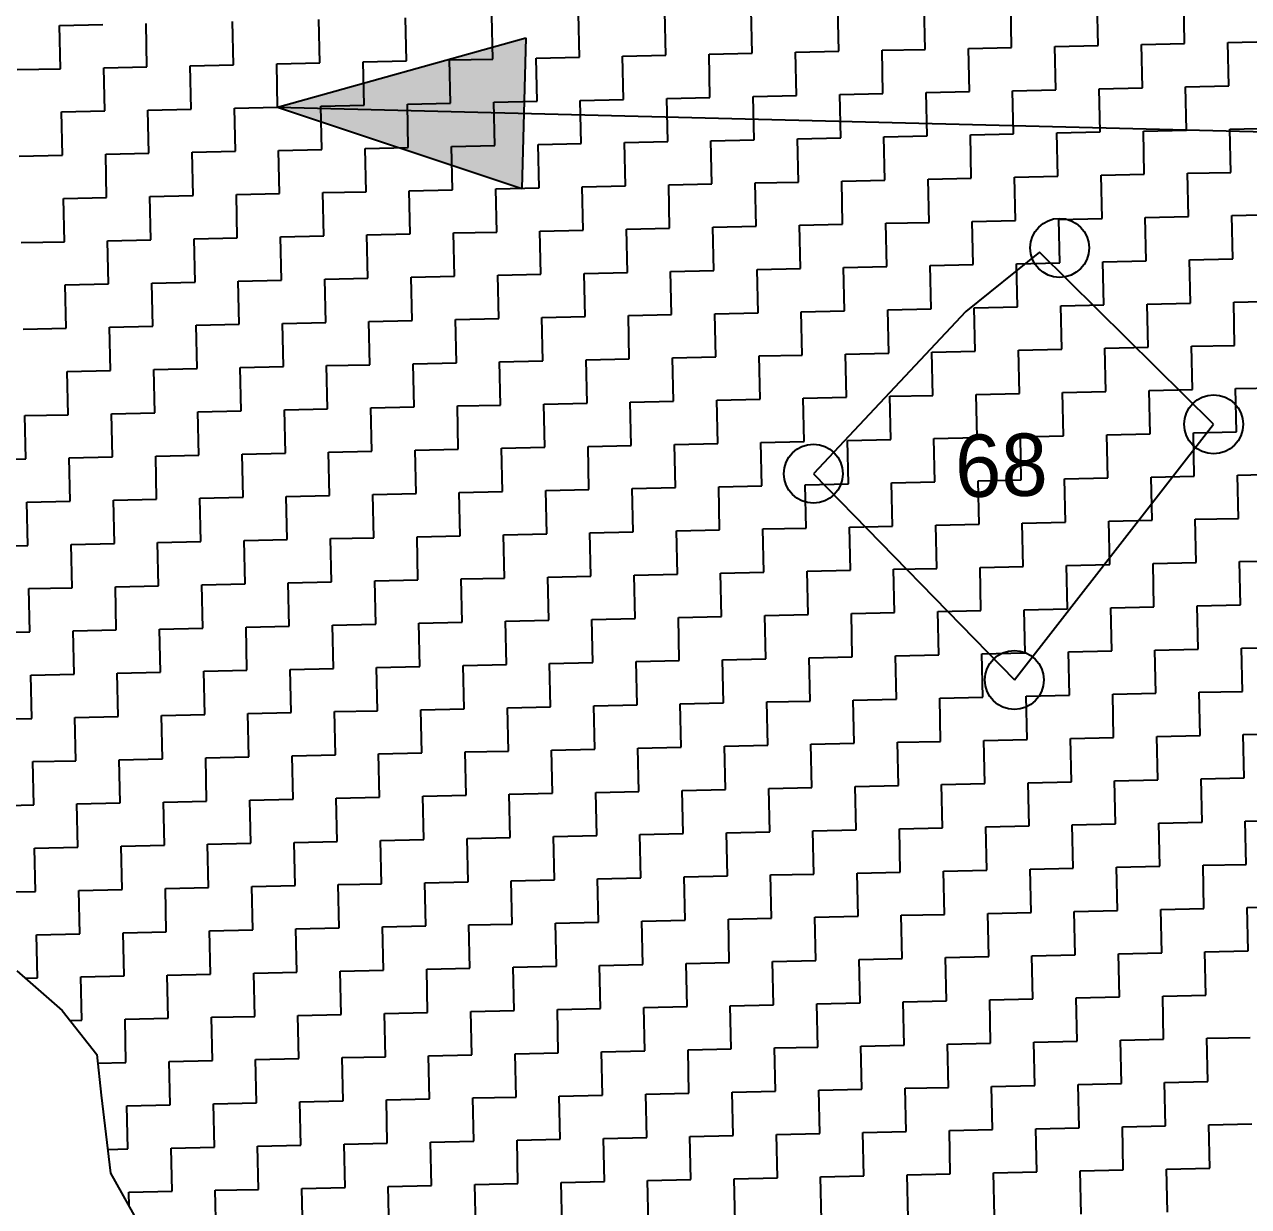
# Model space of a CAD drawing. Header units: metres. Extents: x 281463 to 283423, y 2096851 to 2099007.
# Drawn here: x 282361.3 to 282534.9, y 2097969.8 to 2098137.4 of the extents above; entities that cross this region are included whole.
import ezdxf
from ezdxf.enums import TextEntityAlignment as Align

# ---------------------------------------------------------------- set-up
doc = ezdxf.new("R2010")
doc.units = ezdxf.units.M
for name, color, linetype in [('POLY_HATCH', 12, 'Continuous'), ('POLY_PARCEL', 6, 'Continuous'), ('TEXT_PARCEL', 7, 'Continuous')]:
    doc.layers.add(name, color=color, linetype=linetype)
doc.styles.add('TEXT_MAP', font='')
doc.styles.get('TEXT_MAP').set_extended_font_data('Kruti Dev 050')

msp = doc.modelspace()

# ---------------------------------------------------------------- hatches: boundary and pattern name
h = msp.add_hatch(color=256)
h.paths.add_polyline_path([(282432.14, 2098124.76), (282432.41, 2098135.44), (282397.22, 2098125.64)])
h.paths.add_polyline_path([(282397.22, 2098125.64), (282431.87, 2098114.08), (282432.14, 2098124.76)])

# ---------------------------------------------------------------- linework, layer by layer
for points in [[(282397.22, 2098125.64), (282432.41, 2098135.44)], [(282432.41, 2098135.44), (282431.87, 2098114.08)], [(282397.22, 2098125.64), (282607.61, 2098120.36)], [(282397.22, 2098125.64), (282431.87, 2098114.08)]]:
    msp.add_lwpolyline(points)
for centre in [(282508.13, 2098105.68), (282529.98, 2098080.66), (282473.21, 2098073.66), (282501.71, 2098044.42)]:
    msp.add_circle(centre, 4.18)
at = {"layer": 'POLY_HATCH', "linetype": 'Continuous'}
for p, q in [((282476.8, 2098133.55), (282476.67, 2098139.68)), ((282489.07, 2098133.82), (282488.93, 2098139.96)), ((282501.33, 2098134.1), (282501.2, 2098140.23)), ((282513.6, 2098134.37), (282513.46, 2098140.5)), ((282525.86, 2098134.65), (282525.73, 2098140.78)), ((282390.95, 2098131.63), (282390.81, 2098137.76)), ((282403.21, 2098131.9), (282403.08, 2098138.04)), ((282415.48, 2098132.18), (282415.34, 2098138.31)), ((282427.74, 2098132.45), (282427.61, 2098138.59)), ((282440.01, 2098132.73), (282439.87, 2098138.86)), ((282452.27, 2098133), (282452.14, 2098139.13)), ((282464.54, 2098133.28), (282464.4, 2098139.41)), ((282366.28, 2098137.22), (282372.41, 2098137.35)), ((282366.42, 2098131.08), (282366.28, 2098137.22)), ((282378.68, 2098131.36), (282378.55, 2098137.49)), ((282507.47, 2098134.23), (282513.6, 2098134.37)), ((282519.73, 2098134.51), (282525.86, 2098134.65)), ((282519.87, 2098128.38), (282519.73, 2098134.51)), ((282532, 2098134.78), (282538.13, 2098134.92)), ((282532.13, 2098128.65), (282532, 2098134.78)), ((282433.88, 2098132.59), (282440.01, 2098132.73)), ((282434.01, 2098126.46), (282433.88, 2098132.59)), ((282446.14, 2098132.86), (282452.27, 2098133)), ((282446.28, 2098126.73), (282446.14, 2098132.86)), ((282458.41, 2098133.14), (282464.54, 2098133.28)), ((282458.54, 2098127.01), (282458.41, 2098133.14)), ((282470.67, 2098133.41), (282476.8, 2098133.55)), ((282470.81, 2098127.28), (282470.67, 2098133.41)), ((282482.94, 2098133.69), (282489.07, 2098133.82)), ((282483.07, 2098127.55), (282482.94, 2098133.69)), ((282495.2, 2098133.96), (282501.33, 2098134.1)), ((282495.34, 2098127.83), (282495.2, 2098133.96)), ((282507.6, 2098128.1), (282507.47, 2098134.23)), ((282360.29, 2098130.95), (282366.42, 2098131.08)), ((282372.55, 2098131.22), (282378.68, 2098131.36)), ((282372.69, 2098125.09), (282372.55, 2098131.22)), ((282384.82, 2098131.49), (282390.95, 2098131.63)), ((282384.95, 2098125.36), (282384.82, 2098131.49)), ((282397.08, 2098131.77), (282403.21, 2098131.9)), ((282397.22, 2098125.64), (282397.08, 2098131.77)), ((282409.35, 2098132.04), (282415.48, 2098132.18)), ((282409.48, 2098125.91), (282409.35, 2098132.04)), ((282421.61, 2098132.32), (282427.74, 2098132.45)), ((282421.75, 2098126.18), (282421.61, 2098132.32)), ((282476.94, 2098127.42), (282483.07, 2098127.55)), ((282477.08, 2098121.28), (282476.94, 2098127.42)), ((282489.21, 2098127.69), (282495.34, 2098127.83)), ((282489.34, 2098121.56), (282489.21, 2098127.69)), ((282501.47, 2098127.96), (282507.6, 2098128.1)), ((282501.61, 2098121.83), (282501.47, 2098127.96)), ((282513.74, 2098128.24), (282519.87, 2098128.38)), ((282513.87, 2098122.11), (282513.74, 2098128.24)), ((282526, 2098128.51), (282532.13, 2098128.65)), ((282526.14, 2098122.38), (282526, 2098128.51)), ((282391.09, 2098125.5), (282397.22, 2098125.64)), ((282403.35, 2098125.77), (282409.48, 2098125.91)), ((282403.49, 2098119.64), (282403.35, 2098125.77)), ((282415.62, 2098126.05), (282421.75, 2098126.18)), ((282415.75, 2098119.91), (282415.62, 2098126.05)), ((282427.88, 2098126.32), (282434.01, 2098126.46)), ((282428.02, 2098120.19), (282427.88, 2098126.32)), ((282440.15, 2098126.59), (282446.28, 2098126.73)), ((282440.28, 2098120.46), (282440.15, 2098126.59)), ((282452.41, 2098126.87), (282458.54, 2098127.01)), ((282452.55, 2098120.74), (282452.41, 2098126.87)), ((282464.68, 2098127.14), (282470.81, 2098127.28)), ((282464.81, 2098121.01), (282464.68, 2098127.14)), ((282366.56, 2098124.95), (282372.69, 2098125.09)), ((282366.69, 2098118.82), (282366.56, 2098124.95)), ((282378.82, 2098125.22), (282384.95, 2098125.36)), ((282378.96, 2098119.09), (282378.82, 2098125.22)), ((282391.22, 2098119.37), (282391.09, 2098125.5)), ((282507.74, 2098121.97), (282513.87, 2098122.11)), ((282520.01, 2098122.24), (282526.14, 2098122.38)), ((282520.14, 2098116.11), (282520.01, 2098122.24)), ((282532.27, 2098122.52), (282538.4, 2098122.65)), ((282532.41, 2098116.38), (282532.27, 2098122.52)), ((282434.15, 2098120.32), (282440.28, 2098120.46)), ((282446.42, 2098120.6), (282452.55, 2098120.74)), ((282446.55, 2098114.47), (282446.42, 2098120.6)), ((282458.68, 2098120.87), (282464.81, 2098121.01)), ((282458.82, 2098114.74), (282458.68, 2098120.87)), ((282470.95, 2098121.15), (282477.08, 2098121.28)), ((282471.08, 2098115.01), (282470.95, 2098121.15)), ((282483.21, 2098121.42), (282489.34, 2098121.56)), ((282483.35, 2098115.29), (282483.21, 2098121.42)), ((282495.48, 2098121.7), (282501.61, 2098121.83)), ((282495.61, 2098115.56), (282495.48, 2098121.7)), ((282507.88, 2098115.84), (282507.74, 2098121.97)), ((282360.56, 2098118.68), (282366.69, 2098118.82)), ((282372.83, 2098118.95), (282378.96, 2098119.09)), ((282372.96, 2098112.82), (282372.83, 2098118.95)), ((282385.09, 2098119.23), (282391.22, 2098119.37)), ((282385.23, 2098113.1), (282385.09, 2098119.23)), ((282397.36, 2098119.5), (282403.49, 2098119.64)), ((282397.49, 2098113.37), (282397.36, 2098119.5)), ((282409.62, 2098119.78), (282415.75, 2098119.91)), ((282409.76, 2098113.64), (282409.62, 2098119.78)), ((282421.89, 2098120.05), (282428.02, 2098120.19)), ((282422.02, 2098113.92), (282421.89, 2098120.05)), ((282434.29, 2098114.19), (282434.15, 2098120.32)), ((282477.22, 2098115.15), (282483.35, 2098115.29)), ((282489.48, 2098115.43), (282495.61, 2098115.56)), ((282489.62, 2098109.29), (282489.48, 2098115.43)), ((282501.75, 2098115.7), (282507.88, 2098115.84)), ((282501.88, 2098109.57), (282501.75, 2098115.7)), ((282514.01, 2098115.97), (282520.14, 2098116.11)), ((282514.15, 2098109.84), (282514.01, 2098115.97)), ((282526.28, 2098116.25), (282532.41, 2098116.38)), ((282526.41, 2098110.12), (282526.28, 2098116.25)), ((282403.63, 2098113.51), (282409.76, 2098113.64)), ((282403.76, 2098107.37), (282403.63, 2098113.51)), ((282415.89, 2098113.78), (282422.02, 2098113.92)), ((282416.03, 2098107.65), (282415.89, 2098113.78)), ((282428.16, 2098114.06), (282434.29, 2098114.19)), ((282428.29, 2098107.92), (282428.16, 2098114.06)), ((282440.42, 2098114.33), (282446.55, 2098114.47)), ((282440.56, 2098108.2), (282440.42, 2098114.33)), ((282452.69, 2098114.6), (282458.82, 2098114.74)), ((282452.82, 2098108.47), (282452.69, 2098114.6)), ((282464.95, 2098114.88), (282471.08, 2098115.01)), ((282465.09, 2098108.75), (282464.95, 2098114.88)), ((282477.35, 2098109.02), (282477.22, 2098115.15)), ((282366.83, 2098112.68), (282372.96, 2098112.82)), ((282366.97, 2098106.55), (282366.83, 2098112.68)), ((282379.09, 2098112.96), (282385.23, 2098113.1)), ((282379.23, 2098106.83), (282379.09, 2098112.96)), ((282391.36, 2098113.23), (282397.49, 2098113.37)), ((282391.5, 2098107.1), (282391.36, 2098113.23)), ((282520.28, 2098109.98), (282526.41, 2098110.12)), ((282520.42, 2098103.85), (282520.28, 2098109.98)), ((282532.55, 2098110.25), (282538.68, 2098110.39)), ((282532.68, 2098104.12), (282532.55, 2098110.25)), ((282446.69, 2098108.33), (282452.82, 2098108.47)), ((282446.83, 2098102.2), (282446.69, 2098108.33)), ((282458.95, 2098108.61), (282465.09, 2098108.75)), ((282459.09, 2098102.48), (282458.95, 2098108.61)), ((282471.22, 2098108.88), (282477.35, 2098109.02)), ((282471.36, 2098102.75), (282471.22, 2098108.88)), ((282483.49, 2098109.16), (282489.62, 2098109.29)), ((282483.62, 2098103.02), (282483.49, 2098109.16)), ((282495.75, 2098109.43), (282501.88, 2098109.57)), ((282495.89, 2098103.3), (282495.75, 2098109.43)), ((282508.02, 2098109.7), (282514.15, 2098109.84)), ((282508.15, 2098103.57), (282508.02, 2098109.7)), ((282360.83, 2098106.42), (282366.97, 2098106.55)), ((282373.1, 2098106.69), (282379.23, 2098106.83)), ((282373.24, 2098100.56), (282373.1, 2098106.69)), ((282385.36, 2098106.96), (282391.5, 2098107.1)), ((282385.5, 2098100.83), (282385.36, 2098106.96)), ((282397.63, 2098107.24), (282403.76, 2098107.37)), ((282397.77, 2098101.11), (282397.63, 2098107.24)), ((282409.89, 2098107.51), (282416.03, 2098107.65)), ((282410.03, 2098101.38), (282409.89, 2098107.51)), ((282422.16, 2098107.79), (282428.29, 2098107.92)), ((282422.3, 2098101.65), (282422.16, 2098107.79)), ((282434.42, 2098108.06), (282440.56, 2098108.2)), ((282434.56, 2098101.93), (282434.42, 2098108.06)), ((282477.49, 2098102.89), (282483.62, 2098103.02)), ((282489.75, 2098103.16), (282495.89, 2098103.3)), ((282489.89, 2098097.03), (282489.75, 2098103.16)), ((282502.02, 2098103.43), (282508.15, 2098103.57)), ((282502.16, 2098097.3), (282502.02, 2098103.43)), ((282514.28, 2098103.71), (282520.42, 2098103.85)), ((282514.42, 2098097.58), (282514.28, 2098103.71)), ((282526.55, 2098103.98), (282532.68, 2098104.12)), ((282526.69, 2098097.85), (282526.55, 2098103.98)), ((282403.9, 2098101.24), (282410.03, 2098101.38)), ((282416.16, 2098101.52), (282422.3, 2098101.65)), ((282416.3, 2098095.38), (282416.16, 2098101.52)), ((282428.43, 2098101.79), (282434.56, 2098101.93)), ((282428.57, 2098095.66), (282428.43, 2098101.79)), ((282440.69, 2098102.06), (282446.83, 2098102.2)), ((282440.83, 2098095.93), (282440.69, 2098102.06)), ((282452.96, 2098102.34), (282459.09, 2098102.48)), ((282453.1, 2098096.21), (282452.96, 2098102.34)), ((282465.22, 2098102.61), (282471.36, 2098102.75)), ((282465.36, 2098096.48), (282465.22, 2098102.61)), ((282477.63, 2098096.75), (282477.49, 2098102.89)), ((282367.1, 2098100.42), (282373.24, 2098100.56)), ((282367.24, 2098094.29), (282367.1, 2098100.42)), ((282379.37, 2098100.69), (282385.5, 2098100.83)), ((282379.51, 2098094.56), (282379.37, 2098100.69)), ((282391.63, 2098100.97), (282397.77, 2098101.11)), ((282391.77, 2098094.84), (282391.63, 2098100.97)), ((282404.04, 2098095.11), (282403.9, 2098101.24)), ((282520.55, 2098097.71), (282526.69, 2098097.85)), ((282532.82, 2098097.99), (282538.95, 2098098.12)), ((282532.96, 2098091.85), (282532.82, 2098097.99)), ((282446.96, 2098096.07), (282453.1, 2098096.21)), ((282447.1, 2098089.94), (282446.96, 2098096.07)), ((282459.23, 2098096.34), (282465.36, 2098096.48)), ((282459.37, 2098090.21), (282459.23, 2098096.34)), ((282471.49, 2098096.62), (282477.63, 2098096.75)), ((282471.63, 2098090.48), (282471.49, 2098096.62)), ((282483.76, 2098096.89), (282489.89, 2098097.03)), ((282483.9, 2098090.76), (282483.76, 2098096.89)), ((282496.02, 2098097.17), (282502.16, 2098097.3)), ((282496.16, 2098091.03), (282496.02, 2098097.17)), ((282508.29, 2098097.44), (282514.42, 2098097.58)), ((282508.43, 2098091.31), (282508.29, 2098097.44)), ((282520.69, 2098091.58), (282520.55, 2098097.71)), ((282373.37, 2098094.42), (282379.51, 2098094.56)), ((282373.51, 2098088.29), (282373.37, 2098094.42)), ((282385.64, 2098094.7), (282391.77, 2098094.84)), ((282385.78, 2098088.57), (282385.64, 2098094.7)), ((282397.9, 2098094.97), (282404.04, 2098095.11)), ((282398.04, 2098088.84), (282397.9, 2098094.97)), ((282410.17, 2098095.25), (282416.3, 2098095.38)), ((282410.31, 2098089.11), (282410.17, 2098095.25)), ((282422.43, 2098095.52), (282428.57, 2098095.66)), ((282422.57, 2098089.39), (282422.43, 2098095.52)), ((282434.7, 2098095.79), (282440.83, 2098095.93)), ((282434.84, 2098089.66), (282434.7, 2098095.79)), ((282361.11, 2098094.15), (282367.24, 2098094.29)), ((282490.03, 2098090.9), (282496.16, 2098091.03)), ((282490.17, 2098084.76), (282490.03, 2098090.9)), ((282502.29, 2098091.17), (282508.43, 2098091.31)), ((282502.43, 2098085.04), (282502.29, 2098091.17)), ((282514.56, 2098091.44), (282520.69, 2098091.58)), ((282514.7, 2098085.31), (282514.56, 2098091.44)), ((282526.82, 2098091.72), (282532.96, 2098091.85)), ((282526.96, 2098085.59), (282526.82, 2098091.72)), ((282416.44, 2098089.25), (282422.57, 2098089.39)), ((282416.58, 2098083.12), (282416.44, 2098089.25)), ((282428.7, 2098089.53), (282434.84, 2098089.66)), ((282428.84, 2098083.39), (282428.7, 2098089.53)), ((282440.97, 2098089.8), (282447.1, 2098089.94)), ((282441.11, 2098083.67), (282440.97, 2098089.8)), ((282453.23, 2098090.07), (282459.37, 2098090.21)), ((282453.37, 2098083.94), (282453.23, 2098090.07)), ((282465.5, 2098090.35), (282471.63, 2098090.48)), ((282465.64, 2098084.21), (282465.5, 2098090.35)), ((282477.76, 2098090.62), (282483.9, 2098090.76)), ((282477.9, 2098084.49), (282477.76, 2098090.62)), ((282367.38, 2098088.15), (282373.51, 2098088.29)), ((282367.52, 2098082.02), (282367.38, 2098088.15)), ((282379.64, 2098088.43), (282385.78, 2098088.57)), ((282379.78, 2098082.3), (282379.64, 2098088.43)), ((282391.91, 2098088.7), (282398.04, 2098088.84)), ((282392.05, 2098082.57), (282391.91, 2098088.7)), ((282404.17, 2098088.98), (282410.31, 2098089.11)), ((282404.31, 2098082.84), (282404.17, 2098088.98)), ((282533.09, 2098085.72), (282539.23, 2098085.86)), ((282533.23, 2098079.59), (282533.09, 2098085.72)), ((282447.24, 2098083.8), (282453.37, 2098083.94)), ((282459.5, 2098084.08), (282465.64, 2098084.21)), ((282459.64, 2098077.95), (282459.5, 2098084.08)), ((282471.77, 2098084.35), (282477.9, 2098084.49)), ((282471.91, 2098078.22), (282471.77, 2098084.35)), ((282484.03, 2098084.63), (282490.17, 2098084.76)), ((282484.17, 2098078.49), (282484.03, 2098084.63)), ((282496.3, 2098084.9), (282502.43, 2098085.04)), ((282496.44, 2098078.77), (282496.3, 2098084.9)), ((282508.56, 2098085.17), (282514.7, 2098085.31)), ((282508.7, 2098079.04), (282508.56, 2098085.17)), ((282520.83, 2098085.45), (282526.96, 2098085.59)), ((282520.97, 2098079.32), (282520.83, 2098085.45)), ((282373.65, 2098082.16), (282379.78, 2098082.3)), ((282385.91, 2098082.43), (282392.05, 2098082.57)), ((282386.05, 2098076.3), (282385.91, 2098082.43)), ((282398.18, 2098082.71), (282404.31, 2098082.84)), ((282398.31, 2098076.57), (282398.18, 2098082.71)), ((282410.44, 2098082.98), (282416.58, 2098083.12)), ((282410.58, 2098076.85), (282410.44, 2098082.98)), ((282422.71, 2098083.26), (282428.84, 2098083.39)), ((282422.84, 2098077.12), (282422.71, 2098083.26)), ((282434.97, 2098083.53), (282441.11, 2098083.67)), ((282435.11, 2098077.4), (282434.97, 2098083.53)), ((282447.38, 2098077.67), (282447.24, 2098083.8)), ((282361.38, 2098081.89), (282367.52, 2098082.02)), ((282361.52, 2098075.75), (282361.38, 2098081.89)), ((282373.78, 2098076.03), (282373.65, 2098082.16)), ((282490.3, 2098078.63), (282496.44, 2098078.77)), ((282502.57, 2098078.9), (282508.7, 2098079.04)), ((282502.7, 2098072.77), (282502.57, 2098078.9)), ((282514.83, 2098079.18), (282520.97, 2098079.32)), ((282514.97, 2098073.05), (282514.83, 2098079.18)), ((282527.1, 2098079.45), (282533.23, 2098079.59)), ((282527.23, 2098073.32), (282527.1, 2098079.45)), ((282416.71, 2098076.99), (282422.84, 2098077.12)), ((282416.85, 2098070.85), (282416.71, 2098076.99)), ((282428.98, 2098077.26), (282435.11, 2098077.4)), ((282429.11, 2098071.13), (282428.98, 2098077.26)), ((282441.24, 2098077.53), (282447.38, 2098077.67)), ((282441.38, 2098071.4), (282441.24, 2098077.53)), ((282453.51, 2098077.81), (282459.64, 2098077.95)), ((282453.64, 2098071.68), (282453.51, 2098077.81)), ((282465.77, 2098078.08), (282471.91, 2098078.22)), ((282465.91, 2098071.95), (282465.77, 2098078.08)), ((282478.04, 2098078.36), (282484.17, 2098078.49)), ((282478.17, 2098072.22), (282478.04, 2098078.36)), ((282490.44, 2098072.5), (282490.3, 2098078.63)), ((282355.39, 2098075.62), (282361.52, 2098075.75)), ((282367.65, 2098075.89), (282373.78, 2098076.03)), ((282367.79, 2098069.76), (282367.65, 2098075.89)), ((282379.92, 2098076.16), (282386.05, 2098076.3)), ((282380.05, 2098070.03), (282379.92, 2098076.16)), ((282392.18, 2098076.44), (282398.31, 2098076.57)), ((282392.32, 2098070.31), (282392.18, 2098076.44)), ((282404.45, 2098076.71), (282410.58, 2098076.85)), ((282404.58, 2098070.58), (282404.45, 2098076.71)), ((282533.37, 2098073.46), (282539.5, 2098073.59)), ((282459.78, 2098071.81), (282465.91, 2098071.95)), ((282459.91, 2098065.68), (282459.78, 2098071.81)), ((282472.04, 2098072.09), (282478.17, 2098072.22)), ((282472.18, 2098065.95), (282472.04, 2098072.09)), ((282484.31, 2098072.36), (282490.44, 2098072.5)), ((282484.44, 2098066.23), (282484.31, 2098072.36)), ((282496.57, 2098072.63), (282502.7, 2098072.77)), ((282496.71, 2098066.5), (282496.57, 2098072.63)), ((282508.84, 2098072.91), (282514.97, 2098073.05)), ((282508.97, 2098066.78), (282508.84, 2098072.91)), ((282521.1, 2098073.18), (282527.23, 2098073.32)), ((282521.24, 2098067.05), (282521.1, 2098073.18)), ((282533.5, 2098067.32), (282533.37, 2098073.46)), ((282373.92, 2098069.89), (282380.05, 2098070.03)), ((282386.19, 2098070.17), (282392.32, 2098070.31)), ((282386.32, 2098064.04), (282386.19, 2098070.17)), ((282398.45, 2098070.44), (282404.58, 2098070.58)), ((282398.59, 2098064.31), (282398.45, 2098070.44)), ((282410.72, 2098070.72), (282416.85, 2098070.85)), ((282410.85, 2098064.58), (282410.72, 2098070.72)), ((282422.98, 2098070.99), (282429.11, 2098071.13)), ((282423.12, 2098064.86), (282422.98, 2098070.99)), ((282435.25, 2098071.26), (282441.38, 2098071.4)), ((282435.38, 2098065.13), (282435.25, 2098071.26)), ((282447.51, 2098071.54), (282453.64, 2098071.68)), ((282447.65, 2098065.41), (282447.51, 2098071.54)), ((282361.66, 2098069.62), (282367.79, 2098069.76)), ((282361.79, 2098063.49), (282361.66, 2098069.62)), ((282374.06, 2098063.76), (282373.92, 2098069.89)), ((282502.84, 2098066.64), (282508.97, 2098066.78)), ((282502.98, 2098060.51), (282502.84, 2098066.64)), ((282515.11, 2098066.91), (282521.24, 2098067.05)), ((282515.24, 2098060.78), (282515.11, 2098066.91)), ((282527.37, 2098067.19), (282533.5, 2098067.32)), ((282527.51, 2098061.06), (282527.37, 2098067.19)), ((282416.99, 2098064.72), (282423.12, 2098064.86)), ((282429.25, 2098065), (282435.38, 2098065.13)), ((282429.39, 2098058.86), (282429.25, 2098065)), ((282441.52, 2098065.27), (282447.65, 2098065.41)), ((282441.65, 2098059.14), (282441.52, 2098065.27)), ((282453.78, 2098065.54), (282459.91, 2098065.68)), ((282453.92, 2098059.41), (282453.78, 2098065.54)), ((282466.05, 2098065.82), (282472.18, 2098065.95)), ((282466.18, 2098059.68), (282466.05, 2098065.82)), ((282478.31, 2098066.09), (282484.44, 2098066.23)), ((282478.45, 2098059.96), (282478.31, 2098066.09)), ((282490.58, 2098066.37), (282496.71, 2098066.5)), ((282490.71, 2098060.23), (282490.58, 2098066.37)), ((282355.66, 2098063.35), (282361.79, 2098063.49)), ((282367.93, 2098063.62), (282374.06, 2098063.76)), ((282368.06, 2098057.49), (282367.93, 2098063.62)), ((282380.19, 2098063.9), (282386.32, 2098064.04)), ((282380.33, 2098057.77), (282380.19, 2098063.9)), ((282392.46, 2098064.17), (282398.59, 2098064.31)), ((282392.59, 2098058.04), (282392.46, 2098064.17)), ((282404.72, 2098064.45), (282410.85, 2098064.58)), ((282404.86, 2098058.31), (282404.72, 2098064.45)), ((282417.12, 2098058.59), (282416.99, 2098064.72)), ((282460.05, 2098059.55), (282466.18, 2098059.68)), ((282472.32, 2098059.82), (282478.45, 2098059.96)), ((282472.45, 2098053.69), (282472.32, 2098059.82)), ((282484.58, 2098060.1), (282490.71, 2098060.23)), ((282484.72, 2098053.96), (282484.58, 2098060.1)), ((282496.85, 2098060.37), (282502.98, 2098060.51)), ((282496.98, 2098054.24), (282496.85, 2098060.37)), ((282509.11, 2098060.64), (282515.24, 2098060.78)), ((282509.25, 2098054.51), (282509.11, 2098060.64)), ((282521.38, 2098060.92), (282527.51, 2098061.06)), ((282521.51, 2098054.79), (282521.38, 2098060.92)), ((282533.64, 2098061.19), (282539.77, 2098061.33)), ((282533.78, 2098055.06), (282533.64, 2098061.19)), ((282386.46, 2098057.9), (282392.59, 2098058.04)), ((282386.6, 2098051.77), (282386.46, 2098057.9)), ((282398.73, 2098058.18), (282404.86, 2098058.31)), ((282398.86, 2098052.04), (282398.73, 2098058.18)), ((282410.99, 2098058.45), (282417.12, 2098058.59)), ((282411.13, 2098052.32), (282410.99, 2098058.45)), ((282423.26, 2098058.73), (282429.39, 2098058.86)), ((282423.39, 2098052.59), (282423.26, 2098058.73)), ((282435.52, 2098059), (282441.65, 2098059.14)), ((282435.66, 2098052.87), (282435.52, 2098059)), ((282447.79, 2098059.27), (282453.92, 2098059.41)), ((282447.92, 2098053.14), (282447.79, 2098059.27)), ((282460.19, 2098053.42), (282460.05, 2098059.55)), ((282361.93, 2098057.36), (282368.06, 2098057.49)), ((282362.07, 2098051.22), (282361.93, 2098057.36)), ((282374.2, 2098057.63), (282380.33, 2098057.77)), ((282374.33, 2098051.5), (282374.2, 2098057.63)), ((282503.12, 2098054.37), (282509.25, 2098054.51)), ((282515.38, 2098054.65), (282521.51, 2098054.79)), ((282515.52, 2098048.52), (282515.38, 2098054.65)), ((282527.65, 2098054.92), (282533.78, 2098055.06)), ((282527.78, 2098048.79), (282527.65, 2098054.92)), ((282429.53, 2098052.73), (282435.66, 2098052.87)), ((282429.66, 2098046.6), (282429.53, 2098052.73)), ((282441.79, 2098053), (282447.92, 2098053.14)), ((282441.93, 2098046.87), (282441.79, 2098053)), ((282454.06, 2098053.28), (282460.19, 2098053.42)), ((282454.19, 2098047.15), (282454.06, 2098053.28)), ((282466.32, 2098053.55), (282472.45, 2098053.69)), ((282466.46, 2098047.42), (282466.32, 2098053.55)), ((282478.59, 2098053.83), (282484.72, 2098053.96)), ((282478.72, 2098047.69), (282478.59, 2098053.83)), ((282490.85, 2098054.1), (282496.98, 2098054.24)), ((282490.99, 2098047.97), (282490.85, 2098054.1)), ((282503.25, 2098048.24), (282503.12, 2098054.37)), ((282355.94, 2098051.09), (282362.07, 2098051.22)), ((282368.2, 2098051.36), (282374.33, 2098051.5)), ((282368.34, 2098045.23), (282368.2, 2098051.36)), ((282380.47, 2098051.63), (282386.6, 2098051.77)), ((282380.6, 2098045.5), (282380.47, 2098051.63)), ((282392.73, 2098051.91), (282398.86, 2098052.04)), ((282392.87, 2098045.78), (282392.73, 2098051.91)), ((282405, 2098052.18), (282411.13, 2098052.32)), ((282405.13, 2098046.05), (282405, 2098052.18)), ((282417.26, 2098052.46), (282423.39, 2098052.59)), ((282417.4, 2098046.32), (282417.26, 2098052.46)), ((282472.59, 2098047.56), (282478.72, 2098047.69)), ((282472.73, 2098041.42), (282472.59, 2098047.56)), ((282484.86, 2098047.83), (282490.99, 2098047.97)), ((282484.99, 2098041.7), (282484.86, 2098047.83)), ((282497.12, 2098048.1), (282503.25, 2098048.24)), ((282497.26, 2098041.97), (282497.12, 2098048.1)), ((282509.39, 2098048.38), (282515.52, 2098048.52)), ((282509.52, 2098042.25), (282509.39, 2098048.38)), ((282521.65, 2098048.65), (282527.78, 2098048.79)), ((282521.79, 2098042.52), (282521.65, 2098048.65)), ((282533.92, 2098048.93), (282540.05, 2098049.06)), ((282534.05, 2098042.79), (282533.92, 2098048.93)), ((282386.73, 2098045.64), (282392.87, 2098045.78)), ((282399, 2098045.91), (282405.13, 2098046.05)), ((282399.14, 2098039.78), (282399, 2098045.91)), ((282411.26, 2098046.19), (282417.4, 2098046.32)), ((282411.4, 2098040.05), (282411.26, 2098046.19)), ((282423.53, 2098046.46), (282429.66, 2098046.6)), ((282423.67, 2098040.33), (282423.53, 2098046.46)), ((282435.8, 2098046.73), (282441.93, 2098046.87)), ((282435.93, 2098040.6), (282435.8, 2098046.73)), ((282448.06, 2098047.01), (282454.19, 2098047.15)), ((282448.2, 2098040.88), (282448.06, 2098047.01)), ((282460.33, 2098047.28), (282466.46, 2098047.42)), ((282460.46, 2098041.15), (282460.33, 2098047.28)), ((282362.2, 2098045.09), (282368.34, 2098045.23)), ((282362.34, 2098038.96), (282362.2, 2098045.09)), ((282374.47, 2098045.36), (282380.6, 2098045.5)), ((282374.61, 2098039.23), (282374.47, 2098045.36)), ((282386.87, 2098039.51), (282386.73, 2098045.64)), ((282503.39, 2098042.11), (282509.52, 2098042.25)), ((282515.66, 2098042.38), (282521.79, 2098042.52)), ((282515.79, 2098036.25), (282515.66, 2098042.38)), ((282527.92, 2098042.66), (282534.05, 2098042.79)), ((282528.06, 2098036.52), (282527.92, 2098042.66)), ((282429.8, 2098040.46), (282435.93, 2098040.6)), ((282442.06, 2098040.74), (282448.2, 2098040.88)), ((282442.2, 2098034.61), (282442.06, 2098040.74)), ((282454.33, 2098041.01), (282460.46, 2098041.15)), ((282454.47, 2098034.88), (282454.33, 2098041.01)), ((282466.59, 2098041.29), (282472.73, 2098041.42)), ((282466.73, 2098035.15), (282466.59, 2098041.29)), ((282478.86, 2098041.56), (282484.99, 2098041.7)), ((282479, 2098035.43), (282478.86, 2098041.56)), ((282491.12, 2098041.84), (282497.26, 2098041.97)), ((282491.26, 2098035.7), (282491.12, 2098041.84)), ((282503.53, 2098035.98), (282503.39, 2098042.11)), ((282356.21, 2098038.82), (282362.34, 2098038.96)), ((282368.47, 2098039.09), (282374.61, 2098039.23)), ((282368.61, 2098032.96), (282368.47, 2098039.09)), ((282380.74, 2098039.37), (282386.87, 2098039.51)), ((282380.88, 2098033.24), (282380.74, 2098039.37)), ((282393, 2098039.64), (282399.14, 2098039.78)), ((282393.14, 2098033.51), (282393, 2098039.64)), ((282405.27, 2098039.92), (282411.4, 2098040.05)), ((282405.41, 2098033.78), (282405.27, 2098039.92)), ((282417.53, 2098040.19), (282423.67, 2098040.33)), ((282417.67, 2098034.06), (282417.53, 2098040.19)), ((282429.94, 2098034.33), (282429.8, 2098040.46)), ((282472.86, 2098035.29), (282479, 2098035.43)), ((282485.13, 2098035.57), (282491.26, 2098035.7)), ((282485.27, 2098029.43), (282485.13, 2098035.57)), ((282497.39, 2098035.84), (282503.53, 2098035.98)), ((282497.53, 2098029.71), (282497.39, 2098035.84)), ((282509.66, 2098036.11), (282515.79, 2098036.25)), ((282509.8, 2098029.98), (282509.66, 2098036.11)), ((282521.92, 2098036.39), (282528.06, 2098036.52)), ((282522.06, 2098030.26), (282521.92, 2098036.39)), ((282534.19, 2098036.66), (282540.32, 2098036.8)), ((282534.33, 2098030.53), (282534.19, 2098036.66)), ((282399.27, 2098033.65), (282405.41, 2098033.78)), ((282399.41, 2098027.51), (282399.27, 2098033.65)), ((282411.54, 2098033.92), (282417.67, 2098034.06)), ((282411.68, 2098027.79), (282411.54, 2098033.92)), ((282423.8, 2098034.2), (282429.94, 2098034.33)), ((282423.94, 2098028.06), (282423.8, 2098034.2)), ((282436.07, 2098034.47), (282442.2, 2098034.61)), ((282436.21, 2098028.34), (282436.07, 2098034.47)), ((282448.33, 2098034.74), (282454.47, 2098034.88)), ((282448.47, 2098028.61), (282448.33, 2098034.74)), ((282460.6, 2098035.02), (282466.73, 2098035.15)), ((282460.74, 2098028.89), (282460.6, 2098035.02)), ((282473, 2098029.16), (282472.86, 2098035.29)), ((282362.48, 2098032.83), (282368.61, 2098032.96)), ((282362.62, 2098026.69), (282362.48, 2098032.83)), ((282374.74, 2098033.1), (282380.88, 2098033.24)), ((282374.88, 2098026.97), (282374.74, 2098033.1)), ((282387.01, 2098033.37), (282393.14, 2098033.51)), ((282387.15, 2098027.24), (282387.01, 2098033.37)), ((282515.93, 2098030.12), (282522.06, 2098030.26)), ((282516.07, 2098023.99), (282515.93, 2098030.12)), ((282528.19, 2098030.39), (282534.33, 2098030.53)), ((282528.33, 2098024.26), (282528.19, 2098030.39)), ((282442.34, 2098028.47), (282448.47, 2098028.61)), ((282442.48, 2098022.34), (282442.34, 2098028.47)), ((282454.6, 2098028.75), (282460.74, 2098028.89)), ((282454.74, 2098022.62), (282454.6, 2098028.75)), ((282466.87, 2098029.02), (282473, 2098029.16)), ((282467.01, 2098022.89), (282466.87, 2098029.02)), ((282479.13, 2098029.3), (282485.27, 2098029.43)), ((282479.27, 2098023.16), (282479.13, 2098029.3)), ((282491.4, 2098029.57), (282497.53, 2098029.71)), ((282491.54, 2098023.44), (282491.4, 2098029.57)), ((282503.66, 2098029.84), (282509.8, 2098029.98)), ((282503.8, 2098023.71), (282503.66, 2098029.84)), ((282356.48, 2098026.56), (282362.62, 2098026.69)), ((282368.75, 2098026.83), (282374.88, 2098026.97)), ((282368.89, 2098020.7), (282368.75, 2098026.83)), ((282381.01, 2098027.1), (282387.15, 2098027.24)), ((282381.15, 2098020.97), (282381.01, 2098027.1)), ((282393.28, 2098027.38), (282399.41, 2098027.51)), ((282393.42, 2098021.25), (282393.28, 2098027.38)), ((282405.54, 2098027.65), (282411.68, 2098027.79)), ((282405.68, 2098021.52), (282405.54, 2098027.65)), ((282417.81, 2098027.93), (282423.94, 2098028.06)), ((282417.95, 2098021.79), (282417.81, 2098027.93)), ((282430.07, 2098028.2), (282436.21, 2098028.34)), ((282430.21, 2098022.07), (282430.07, 2098028.2)), ((282473.14, 2098023.03), (282479.27, 2098023.16)), ((282485.4, 2098023.3), (282491.54, 2098023.44)), ((282485.54, 2098017.17), (282485.4, 2098023.3)), ((282497.67, 2098023.57), (282503.8, 2098023.71)), ((282497.81, 2098017.44), (282497.67, 2098023.57)), ((282509.93, 2098023.85), (282516.07, 2098023.99)), ((282510.07, 2098017.72), (282509.93, 2098023.85)), ((282522.2, 2098024.12), (282528.33, 2098024.26)), ((282522.34, 2098017.99), (282522.2, 2098024.12)), ((282534.46, 2098024.4), (282540.6, 2098024.53)), ((282534.6, 2098018.26), (282534.46, 2098024.4)), ((282399.55, 2098021.38), (282405.68, 2098021.52)), ((282411.81, 2098021.66), (282417.95, 2098021.79)), ((282411.95, 2098015.52), (282411.81, 2098021.66)), ((282424.08, 2098021.93), (282430.21, 2098022.07)), ((282424.22, 2098015.8), (282424.08, 2098021.93)), ((282436.34, 2098022.2), (282442.48, 2098022.34)), ((282436.48, 2098016.07), (282436.34, 2098022.2)), ((282448.61, 2098022.48), (282454.74, 2098022.62)), ((282448.75, 2098016.35), (282448.61, 2098022.48)), ((282460.87, 2098022.75), (282467.01, 2098022.89)), ((282461.01, 2098016.62), (282460.87, 2098022.75)), ((282473.28, 2098016.89), (282473.14, 2098023.03)), ((282362.75, 2098020.56), (282368.89, 2098020.7)), ((282362.89, 2098014.43), (282362.75, 2098020.56)), ((282375.02, 2098020.83), (282381.15, 2098020.97)), ((282375.15, 2098014.7), (282375.02, 2098020.83)), ((282387.28, 2098021.11), (282393.42, 2098021.25)), ((282387.42, 2098014.98), (282387.28, 2098021.11)), ((282399.69, 2098015.25), (282399.55, 2098021.38)), ((282516.2, 2098017.85), (282522.34, 2098017.99)), ((282528.47, 2098018.13), (282534.6, 2098018.26)), ((282528.61, 2098011.99), (282528.47, 2098018.13)), ((282442.61, 2098016.21), (282448.75, 2098016.35)), ((282442.75, 2098010.08), (282442.61, 2098016.21)), ((282454.88, 2098016.48), (282461.01, 2098016.62)), ((282455.01, 2098010.35), (282454.88, 2098016.48)), ((282467.14, 2098016.76), (282473.28, 2098016.89)), ((282467.28, 2098010.62), (282467.14, 2098016.76)), ((282479.41, 2098017.03), (282485.54, 2098017.17)), ((282479.55, 2098010.9), (282479.41, 2098017.03)), ((282491.67, 2098017.31), (282497.81, 2098017.44)), ((282491.81, 2098011.17), (282491.67, 2098017.31)), ((282503.94, 2098017.58), (282510.07, 2098017.72)), ((282504.08, 2098011.45), (282503.94, 2098017.58)), ((282516.34, 2098011.72), (282516.2, 2098017.85)), ((282369.02, 2098014.56), (282375.15, 2098014.7)), ((282369.16, 2098008.43), (282369.02, 2098014.56)), ((282381.29, 2098014.84), (282387.42, 2098014.98)), ((282381.42, 2098008.71), (282381.29, 2098014.84)), ((282393.55, 2098015.11), (282399.69, 2098015.25)), ((282393.69, 2098008.98), (282393.55, 2098015.11)), ((282405.82, 2098015.39), (282411.95, 2098015.52)), ((282405.95, 2098009.25), (282405.82, 2098015.39)), ((282418.08, 2098015.66), (282424.22, 2098015.8)), ((282418.22, 2098009.53), (282418.08, 2098015.66)), ((282430.35, 2098015.93), (282436.48, 2098016.07)), ((282430.48, 2098009.8), (282430.35, 2098015.93)), ((282356.76, 2098014.29), (282362.89, 2098014.43)), ((282485.68, 2098011.04), (282491.81, 2098011.17)), ((282485.81, 2098004.9), (282485.68, 2098011.04)), ((282497.94, 2098011.31), (282504.08, 2098011.45)), ((282498.08, 2098005.18), (282497.94, 2098011.31)), ((282510.21, 2098011.58), (282516.34, 2098011.72)), ((282510.34, 2098005.45), (282510.21, 2098011.58)), ((282522.47, 2098011.86), (282528.61, 2098011.99)), ((282522.61, 2098005.73), (282522.47, 2098011.86)), ((282534.74, 2098012.13), (282540.87, 2098012.27)), ((282534.87, 2098006), (282534.74, 2098012.13)), ((282399.82, 2098009.12), (282405.95, 2098009.25)), ((282412.09, 2098009.39), (282418.22, 2098009.53)), ((282412.22, 2098003.26), (282412.09, 2098009.39)), ((282424.35, 2098009.67), (282430.48, 2098009.8)), ((282424.49, 2098003.53), (282424.35, 2098009.67)), ((282436.62, 2098009.94), (282442.75, 2098010.08)), ((282436.75, 2098003.81), (282436.62, 2098009.94)), ((282448.88, 2098010.21), (282455.01, 2098010.35)), ((282449.02, 2098004.08), (282448.88, 2098010.21)), ((282461.15, 2098010.49), (282467.28, 2098010.62)), ((282461.28, 2098004.35), (282461.15, 2098010.49)), ((282473.41, 2098010.76), (282479.55, 2098010.9)), ((282473.55, 2098004.63), (282473.41, 2098010.76)), ((282363.03, 2098008.29), (282369.16, 2098008.43)), ((282363.16, 2098002.16), (282363.03, 2098008.29)), ((282375.29, 2098008.57), (282381.42, 2098008.71)), ((282375.43, 2098002.44), (282375.29, 2098008.57)), ((282387.56, 2098008.84), (282393.69, 2098008.98)), ((282387.69, 2098002.71), (282387.56, 2098008.84)), ((282399.96, 2098002.98), (282399.82, 2098009.12)), ((282528.74, 2098005.86), (282534.87, 2098006)), ((282528.88, 2097999.73), (282528.74, 2098005.86)), ((282442.89, 2098003.94), (282449.02, 2098004.08)), ((282455.15, 2098004.22), (282461.28, 2098004.35)), ((282455.29, 2097998.09), (282455.15, 2098004.22)), ((282467.42, 2098004.49), (282473.55, 2098004.63)), ((282467.55, 2097998.36), (282467.42, 2098004.49)), ((282479.68, 2098004.77), (282485.81, 2098004.9)), ((282479.82, 2097998.63), (282479.68, 2098004.77)), ((282491.95, 2098005.04), (282498.08, 2098005.18)), ((282492.08, 2097998.91), (282491.95, 2098005.04)), ((282504.21, 2098005.31), (282510.34, 2098005.45)), ((282504.35, 2097999.18), (282504.21, 2098005.31)), ((282516.48, 2098005.59), (282522.61, 2098005.73)), ((282516.61, 2097999.46), (282516.48, 2098005.59)), ((282369.3, 2098002.3), (282375.43, 2098002.44)), ((282381.56, 2098002.57), (282387.69, 2098002.71)), ((282381.7, 2097996.44), (282381.56, 2098002.57)), ((282393.83, 2098002.85), (282399.96, 2098002.98)), ((282393.96, 2097996.71), (282393.83, 2098002.85)), ((282406.09, 2098003.12), (282412.22, 2098003.26)), ((282406.23, 2097996.99), (282406.09, 2098003.12)), ((282418.36, 2098003.4), (282424.49, 2098003.53)), ((282418.49, 2097997.26), (282418.36, 2098003.4)), ((282430.62, 2098003.67), (282436.75, 2098003.81)), ((282430.76, 2097997.54), (282430.62, 2098003.67)), ((282443.02, 2097997.81), (282442.89, 2098003.94)), ((282361.42, 2098002.12), (282363.16, 2098002.16)), ((282369.43, 2097996.17), (282369.3, 2098002.3)), ((282485.95, 2097998.77), (282492.08, 2097998.91)), ((282498.22, 2097999.04), (282504.35, 2097999.18)), ((282498.35, 2097992.91), (282498.22, 2097999.04)), ((282510.48, 2097999.32), (282516.61, 2097999.46)), ((282510.62, 2097993.19), (282510.48, 2097999.32)), ((282522.75, 2097999.59), (282528.88, 2097999.73)), ((282522.88, 2097993.46), (282522.75, 2097999.59)), ((282412.36, 2097997.13), (282418.49, 2097997.26)), ((282412.5, 2097990.99), (282412.36, 2097997.13)), ((282424.63, 2097997.4), (282430.76, 2097997.54)), ((282424.76, 2097991.27), (282424.63, 2097997.4)), ((282436.89, 2097997.67), (282443.02, 2097997.81)), ((282437.03, 2097991.54), (282436.89, 2097997.67)), ((282449.16, 2097997.95), (282455.29, 2097998.09)), ((282449.29, 2097991.82), (282449.16, 2097997.95)), ((282461.42, 2097998.22), (282467.55, 2097998.36)), ((282461.56, 2097992.09), (282461.42, 2097998.22)), ((282473.69, 2097998.5), (282479.82, 2097998.63)), ((282473.82, 2097992.36), (282473.69, 2097998.5)), ((282486.09, 2097992.64), (282485.95, 2097998.77)), ((282367.76, 2097996.13), (282369.43, 2097996.17)), ((282375.57, 2097996.3), (282381.7, 2097996.44)), ((282375.7, 2097990.17), (282375.57, 2097996.3)), ((282387.83, 2097996.58), (282393.96, 2097996.71)), ((282387.97, 2097990.45), (282387.83, 2097996.58)), ((282400.1, 2097996.85), (282406.23, 2097996.99)), ((282400.23, 2097990.72), (282400.1, 2097996.85)), ((282529.02, 2097993.6), (282535.15, 2097993.73)), ((282455.43, 2097991.95), (282461.56, 2097992.09)), ((282455.56, 2097985.82), (282455.43, 2097991.95)), ((282467.69, 2097992.23), (282473.82, 2097992.36)), ((282467.83, 2097986.09), (282467.69, 2097992.23)), ((282479.96, 2097992.5), (282486.09, 2097992.64)), ((282480.09, 2097986.37), (282479.96, 2097992.5)), ((282492.22, 2097992.78), (282498.35, 2097992.91)), ((282492.36, 2097986.64), (282492.22, 2097992.78)), ((282504.49, 2097993.05), (282510.62, 2097993.19)), ((282504.62, 2097986.92), (282504.49, 2097993.05)), ((282516.75, 2097993.32), (282522.88, 2097993.46)), ((282516.89, 2097987.19), (282516.75, 2097993.32)), ((282529.15, 2097987.46), (282529.02, 2097993.6)), ((282371.69, 2097990.08), (282375.7, 2097990.17)), ((282381.84, 2097990.31), (282387.97, 2097990.45)), ((282381.97, 2097984.18), (282381.84, 2097990.31)), ((282394.1, 2097990.58), (282400.23, 2097990.72)), ((282394.24, 2097984.45), (282394.1, 2097990.58)), ((282406.37, 2097990.86), (282412.5, 2097990.99)), ((282406.5, 2097984.72), (282406.37, 2097990.86)), ((282418.63, 2097991.13), (282424.76, 2097991.27)), ((282418.77, 2097985), (282418.63, 2097991.13)), ((282430.9, 2097991.4), (282437.03, 2097991.54)), ((282431.03, 2097985.27), (282430.9, 2097991.4)), ((282443.16, 2097991.68), (282449.29, 2097991.82)), ((282443.3, 2097985.55), (282443.16, 2097991.68)), ((282498.49, 2097986.78), (282504.62, 2097986.92)), ((282498.63, 2097980.65), (282498.49, 2097986.78)), ((282510.76, 2097987.05), (282516.89, 2097987.19)), ((282510.89, 2097980.92), (282510.76, 2097987.05)), ((282523.02, 2097987.33), (282529.15, 2097987.46)), ((282523.16, 2097981.2), (282523.02, 2097987.33)), ((282412.64, 2097984.86), (282418.77, 2097985)), ((282424.9, 2097985.14), (282431.03, 2097985.27)), ((282425.04, 2097979), (282424.9, 2097985.14)), ((282437.17, 2097985.41), (282443.3, 2097985.55)), ((282437.3, 2097979.28), (282437.17, 2097985.41)), ((282449.43, 2097985.68), (282455.56, 2097985.82)), ((282449.57, 2097979.55), (282449.43, 2097985.68)), ((282461.7, 2097985.96), (282467.83, 2097986.09)), ((282461.83, 2097979.82), (282461.7, 2097985.96)), ((282473.96, 2097986.23), (282480.09, 2097986.37)), ((282474.1, 2097980.1), (282473.96, 2097986.23)), ((282486.23, 2097986.51), (282492.36, 2097986.64)), ((282486.36, 2097980.37), (282486.23, 2097986.51)), ((282375.84, 2097984.04), (282381.97, 2097984.18)), ((282375.98, 2097977.91), (282375.84, 2097984.04)), ((282388.11, 2097984.31), (282394.24, 2097984.45)), ((282388.24, 2097978.18), (282388.11, 2097984.31)), ((282400.37, 2097984.59), (282406.5, 2097984.72)), ((282400.51, 2097978.45), (282400.37, 2097984.59)), ((282412.77, 2097978.73), (282412.64, 2097984.86)), ((282455.7, 2097979.69), (282461.83, 2097979.82)), ((282467.97, 2097979.96), (282474.1, 2097980.1)), ((282468.1, 2097973.83), (282467.97, 2097979.96)), ((282480.23, 2097980.24), (282486.36, 2097980.37)), ((282480.37, 2097974.1), (282480.23, 2097980.24)), ((282492.5, 2097980.51), (282498.63, 2097980.65)), ((282492.63, 2097974.38), (282492.5, 2097980.51)), ((282504.76, 2097980.78), (282510.89, 2097980.92)), ((282504.9, 2097974.65), (282504.76, 2097980.78)), ((282517.03, 2097981.06), (282523.16, 2097981.2)), ((282517.16, 2097974.93), (282517.03, 2097981.06)), ((282529.29, 2097981.33), (282535.42, 2097981.47)), ((282529.43, 2097975.2), (282529.29, 2097981.33)), ((282382.11, 2097978.04), (282388.24, 2097978.18)), ((282382.25, 2097971.91), (282382.11, 2097978.04)), ((282394.37, 2097978.32), (282400.51, 2097978.45)), ((282394.51, 2097972.18), (282394.37, 2097978.32)), ((282406.64, 2097978.59), (282412.77, 2097978.73)), ((282406.78, 2097972.46), (282406.64, 2097978.59)), ((282418.9, 2097978.87), (282425.04, 2097979)), ((282419.04, 2097972.73), (282418.9, 2097978.87)), ((282431.17, 2097979.14), (282437.3, 2097979.28)), ((282431.31, 2097973.01), (282431.17, 2097979.14)), ((282443.44, 2097979.41), (282449.57, 2097979.55)), ((282443.57, 2097973.28), (282443.44, 2097979.41)), ((282455.84, 2097973.56), (282455.7, 2097979.69)), ((282373.12, 2097977.84), (282375.98, 2097977.91)), ((282498.76, 2097974.51), (282504.9, 2097974.65)), ((282511.03, 2097974.79), (282517.16, 2097974.93)), ((282511.17, 2097968.66), (282511.03, 2097974.79)), ((282523.3, 2097975.06), (282529.43, 2097975.2)), ((282523.43, 2097968.93), (282523.3, 2097975.06)), ((282425.17, 2097972.87), (282431.31, 2097973.01)), ((282425.31, 2097966.74), (282425.17, 2097972.87)), ((282437.44, 2097973.14), (282443.57, 2097973.28)), ((282437.58, 2097967.01), (282437.44, 2097973.14)), ((282449.7, 2097973.42), (282455.84, 2097973.56)), ((282449.84, 2097967.29), (282449.7, 2097973.42)), ((282461.97, 2097973.69), (282468.1, 2097973.83)), ((282462.11, 2097967.56), (282461.97, 2097973.69)), ((282474.23, 2097973.97), (282480.37, 2097974.1)), ((282474.37, 2097967.83), (282474.23, 2097973.97)), ((282486.5, 2097974.24), (282492.63, 2097974.38)), ((282486.64, 2097968.11), (282486.5, 2097974.24)), ((282498.9, 2097968.38), (282498.76, 2097974.51)), ((282376.11, 2097971.77), (282382.25, 2097971.91)), ((282376.16, 2097969.78), (282376.11, 2097971.77)), ((282388.38, 2097972.05), (282394.51, 2097972.18)), ((282388.52, 2097965.92), (282388.38, 2097972.05)), ((282400.64, 2097972.32), (282406.78, 2097972.46)), ((282400.78, 2097966.19), (282400.64, 2097972.32)), ((282412.91, 2097972.6), (282419.04, 2097972.73)), ((282413.05, 2097966.46), (282412.91, 2097972.6))]:
    msp.add_line(p, q, dxfattribs=at)
at = {"layer": 'POLY_HATCH'}
for p, q in [((282360.21, 2098003.18), (282366.67, 2097997.53)), ((282366.67, 2097997.53), (282371.55, 2097991.31)), ((282371.55, 2097991.31), (282372.21, 2097985.53)), ((282372.21, 2097985.53), (282373.51, 2097974.48)), ((282373.51, 2097974.48), (282382.3, 2097958.87))]:
    msp.add_line(p, q, dxfattribs=at)
at = {"layer": 'POLY_PARCEL'}
for p, q in [((282505.27, 2098105.08), (282494.81, 2098096.66)), ((282529.98, 2098080.66), (282505.27, 2098105.08)), ((282494.81, 2098096.66), (282473.21, 2098073.66)), ((282501.71, 2098044.42), (282529.98, 2098080.66)), ((282473.21, 2098073.66), (282501.71, 2098044.42))]:
    msp.add_line(p, q, dxfattribs=at)

# ---------------------------------------------------------------- texts
at = {"layer": 'TEXT_PARCEL', "style": 'TEXT_MAP'}
msp.add_text('68', height=8.833, rotation=1.2801, dxfattribs=at).set_placement((282499.85, 2098074.86), align=Align.MIDDLE)

doc.saveas('drawing.dxf')
